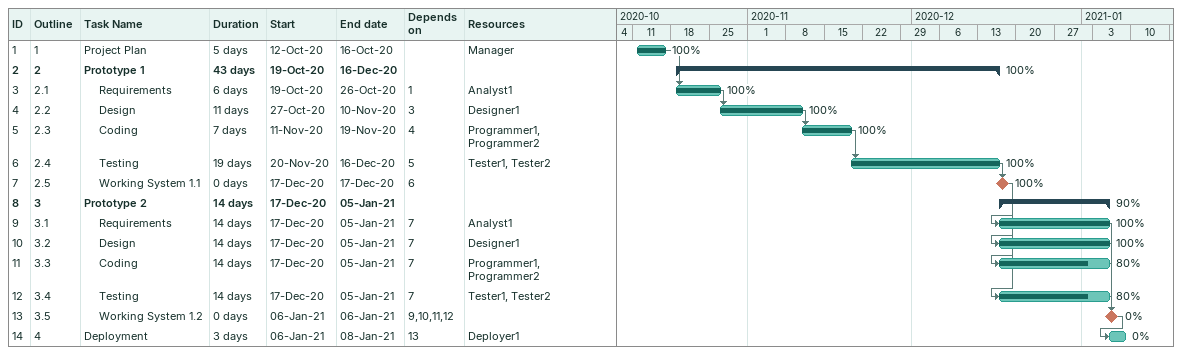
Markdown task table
| ID | WBS | Task | Duration | Start | Finish | Predecessors | Resources | % complete |
|---|---|---|---|---|---|---|---|---|
| 1 | 1 | Project Plan | 5d | 2020-10-12 | 2020-10-16 |  | Manager | 100 |
| 2 | 2 | **Prototype 1** | 43d | 2020-10-19 | 2020-12-16 |  |  | 100 |
| 3 | 2.1 | Requirements | 6d | 2020-10-19 | 2020-10-26 | 1 | Analyst1 | 100 |
| 4 | 2.2 | Design | 11d | 2020-10-27 | 2020-11-10 | 3 | Designer1 | 100 |
| 5 | 2.3 | Coding | 7d | 2020-11-11 | 2020-11-19 | 4 | Programmer1, Programmer2 | 100 |
| 6 | 2.4 | Testing | 19d | 2020-11-20 | 2020-12-16 | 5 | Tester1, Tester2 | 100 |
| 7 | 2.5 | Working System 1.1 | 0d | 2020-12-17 | 2020-12-17 | 6 |  | 100 |
| 8 | 3 | **Prototype 2** | 14d | 2020-12-17 | 2021-01-05 |  |  | 90 |
| 9 | 3.1 | Requirements | 14d | 2020-12-17 | 2021-01-05 | 7 | Analyst1 | 100 |
| 10 | 3.2 | Design | 14d | 2020-12-17 | 2021-01-05 | 7 | Designer1 | 100 |
| 11 | 3.3 | Coding | 14d | 2020-12-17 | 2021-01-05 | 7 | Programmer1, Programmer2 | 80 |
| 12 | 3.4 | Testing | 14d | 2020-12-17 | 2021-01-05 | 7 | Tester1, Tester2 | 80 |
| 13 | 3.5 | Working System 1.2 | 0d | 2021-01-06 | 2021-01-06 | 9, 10, 11, 12 |  | 0 |
| 14 | 4 | Deployment | 3d | 2021-01-06 | 2021-01-08 | 13 | Deployer1 | 0 |
